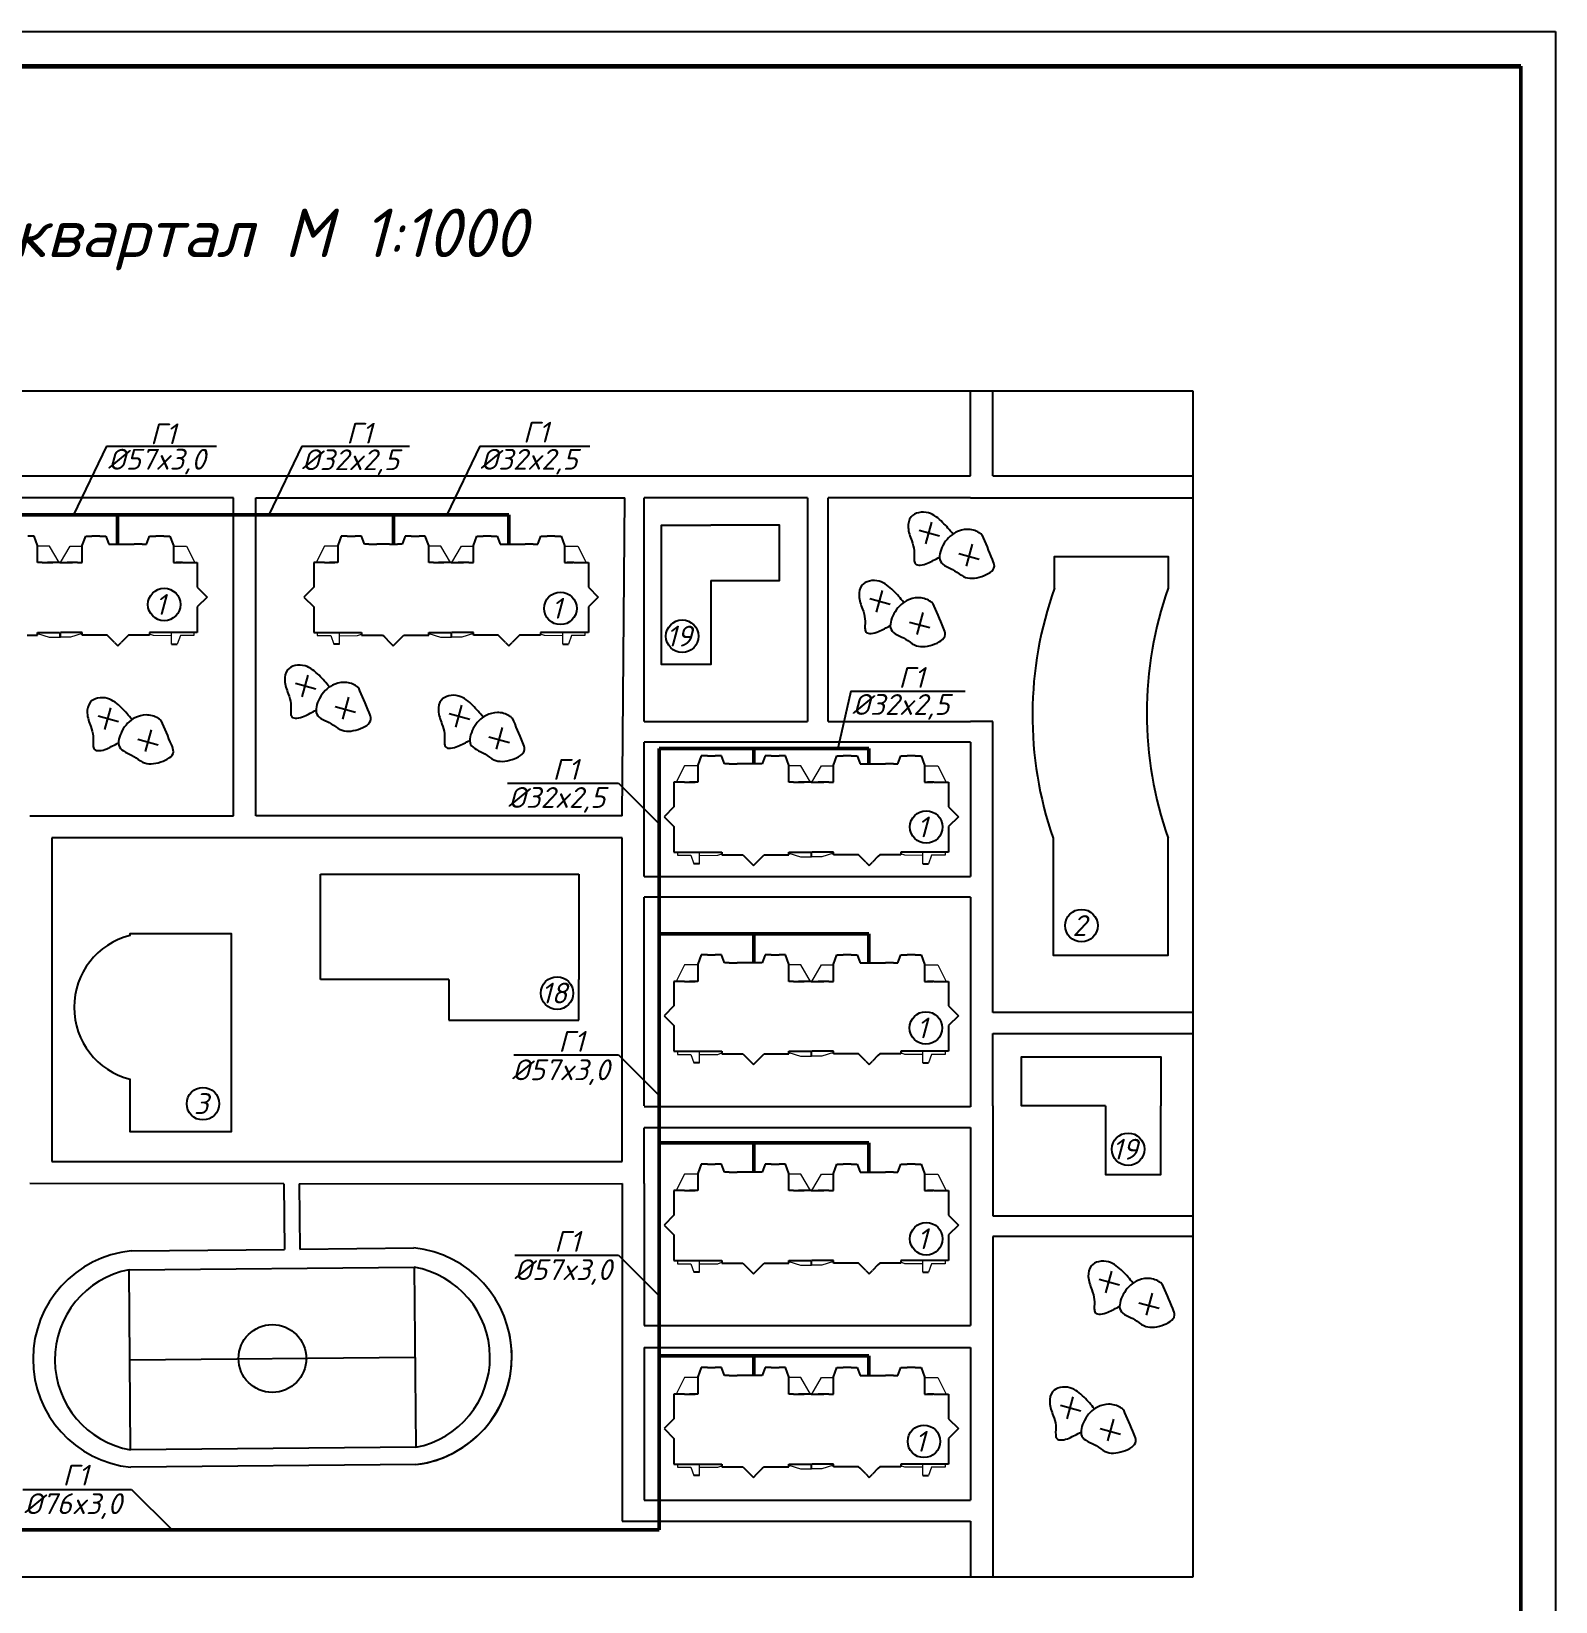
# Model space of a CAD drawing. Header units: millimetres. Extents: x -710977 to 10671, y -929782 to 89628.
# Drawn here: x 1473.1 to 1693.1, y 3953 to 4179.6 of the extents above; entities that cross this region are included whole.
import ezdxf

# ---------------------------------------------------------------- set-up
doc = ezdxf.new("R2010")
doc.units = ezdxf.units.MM
doc.header["$LTSCALE"] = 0.4
for name, color, linetype, lineweight in [('2', 5, 'Continuous', 50), ('5', 7, 'Continuous', 25), ('A-FLOR', 192, 'Continuous', 9), ('A-WALL', 113, 'Continuous', 9), ('газ', 7, 'Continuous', 40), ('основной', 7, 'Continuous', 60)]:
    doc.layers.add(name, color=color, linetype=linetype, lineweight=lineweight)
for name, color, linetype in [('VPORTS', 7, 'Continuous'), ('А1', 7, 'Continuous'), ('кварталыИнфо', 7, 'Continuous'), ('оси', 255, 'Continuous'), ('план', 7, 'Continuous')]:
    doc.layers.add(name, color=color, linetype=linetype)
doc.styles.add('текстовый', font='isocpeui.ttf', dxfattribs={"height": 5})

msp = doc.modelspace()

# ---------------------------------------------------------------- linework, layer by layer
at = {"linetype": 'ByBlock'}
for p, q in [((1369.066, 4127.785), (1640.78, 4127.785)), ((1640.78, 4127.785), (1640.78, 3956.54)), ((1640.78, 3956.54), (1369.066, 3956.54))]:
    msp.add_line(p, q, dxfattribs=at)
at = {"color": 7, "lineweight": 25}
for p, q in [((1483.008, 4106.814), (1481.856, 4106.814)), ((1492.239, 4106.814), (1491.087, 4106.814)), ((1518.712, 4106.814), (1519.864, 4106.814)), ((1527.943, 4106.814), (1529.095, 4106.814)), ((1539.468, 4106.814), (1538.316, 4106.814)), ((1548.699, 4106.814), (1547.547, 4106.814)), ((1489.101, 4105.662), (1487.949, 4105.662)), ((1521.849, 4105.662), (1523.001, 4105.662)), ((1545.561, 4105.662), (1544.409, 4105.662)), ((1483.149, 4092.51), (1481.997, 4092.51)), ((1485.109, 4091.459), (1484.294, 4092.273)), ((1486.883, 4092.256), (1486.068, 4091.441)), ((1488.993, 4092.51), (1487.841, 4092.51)), ((1521.958, 4092.51), (1523.11, 4092.51)), ((1524.068, 4092.256), (1524.882, 4091.441)), ((1525.842, 4091.459), (1526.656, 4092.273)), ((1527.801, 4092.51), (1528.953, 4092.51)), ((1539.609, 4092.51), (1538.457, 4092.51)), ((1541.569, 4091.459), (1540.754, 4092.273)), ((1543.343, 4092.256), (1542.528, 4091.441)), ((1545.453, 4092.51), (1544.301, 4092.51)), ((1570.689, 4075.109), (1571.841, 4075.109)), ((1579.92, 4075.109), (1581.072, 4075.109)), ((1591.445, 4075.109), (1590.293, 4075.109)), ((1600.676, 4075.109), (1599.524, 4075.109)), ((1573.827, 4073.957), (1574.979, 4073.957)), ((1597.539, 4073.957), (1596.387, 4073.957)), ((1573.935, 4060.805), (1575.087, 4060.805)), ((1576.045, 4060.551), (1576.86, 4059.737)), ((1577.819, 4059.754), (1578.634, 4060.569)), ((1579.779, 4060.805), (1580.931, 4060.805)), ((1591.587, 4060.805), (1590.435, 4060.805)), ((1593.546, 4059.754), (1592.732, 4060.569)), ((1595.32, 4060.551), (1594.506, 4059.737)), ((1597.43, 4060.805), (1596.278, 4060.805)), ((1570.689, 4046.385), (1571.841, 4046.385)), ((1573.827, 4045.233), (1574.979, 4045.233)), ((1579.92, 4046.385), (1581.072, 4046.385)), ((1591.445, 4046.385), (1590.293, 4046.385)), ((1597.539, 4045.233), (1596.387, 4045.233)), ((1600.676, 4046.385), (1599.524, 4046.385)), ((1573.935, 4032.081), (1575.087, 4032.081)), ((1576.045, 4031.828), (1576.86, 4031.013)), ((1577.819, 4031.03), (1578.634, 4031.845)), ((1579.779, 4032.081), (1580.931, 4032.081)), ((1591.587, 4032.081), (1590.435, 4032.081)), ((1593.546, 4031.03), (1592.732, 4031.845)), ((1595.32, 4031.828), (1594.506, 4031.013)), ((1597.43, 4032.081), (1596.278, 4032.081)), ((1570.689, 4016.178), (1571.841, 4016.178)), ((1579.92, 4016.178), (1581.072, 4016.178)), ((1591.445, 4016.178), (1590.293, 4016.178)), ((1600.676, 4016.178), (1599.524, 4016.178)), ((1573.827, 4015.026), (1574.979, 4015.026)), ((1597.539, 4015.026), (1596.387, 4015.026)), ((1573.935, 4001.874), (1575.087, 4001.874)), ((1576.045, 4001.62), (1576.86, 4000.805)), ((1577.819, 4000.823), (1578.634, 4001.637)), ((1579.779, 4001.874), (1580.931, 4001.874)), ((1591.587, 4001.874), (1590.435, 4001.874)), ((1593.546, 4000.823), (1592.732, 4001.637)), ((1595.32, 4001.62), (1594.506, 4000.805)), ((1597.43, 4001.874), (1596.278, 4001.874)), ((1570.689, 3986.807), (1571.841, 3986.807)), ((1579.92, 3986.807), (1581.072, 3986.807)), ((1591.445, 3986.807), (1590.293, 3986.807)), ((1600.676, 3986.807), (1599.524, 3986.807)), ((1573.827, 3985.655), (1574.979, 3985.655)), ((1597.539, 3985.655), (1596.387, 3985.655)), ((1573.935, 3972.503), (1575.087, 3972.503)), ((1576.045, 3972.249), (1576.86, 3971.435)), ((1577.819, 3971.452), (1578.634, 3972.267)), ((1579.779, 3972.503), (1580.931, 3972.503)), ((1591.587, 3972.503), (1590.435, 3972.503)), ((1593.546, 3971.452), (1592.732, 3972.267)), ((1595.32, 3972.249), (1594.506, 3971.435)), ((1597.43, 3972.503), (1596.278, 3972.503))]:
    msp.add_line(p, q, dxfattribs=at)
at = {"color": 0, "ltscale": 0.5}
for centre in [(1492.299, 4096.934), (1549.486, 4096.373), (1567.065, 4092.358), (1602.287, 4064.824), (1624.691, 4050.586), (1548.999, 4040.845), (1602.233, 4035.817), (1497.887, 4024.887), (1631.421, 4018.311), (1602.287, 4005.394), (1601.957, 3976.153)]:
    msp.add_circle(centre, 2.347, dxfattribs=at)
at = {"layer": '2', "color": 0}
for p, q in [((1433.337, 4109.852), (1542.035, 4109.852)), ((1485.549, 4105.662), (1485.549, 4109.852)), ((1525.401, 4105.662), (1525.401, 4109.852)), ((1542.035, 4109.852), (1542.035, 4105.662)), ((1563.726, 3963.373), (1563.726, 4076.128)), ((1563.726, 4076.128), (1593.987, 4076.128)), ((1577.379, 4073.957), (1577.379, 4076.128)), ((1593.987, 4073.957), (1593.987, 4076.128)), ((1593.987, 4049.423), (1563.726, 4049.423)), ((1577.379, 4045.233), (1577.379, 4049.423)), ((1593.987, 4045.233), (1593.987, 4049.423)), ((1593.987, 4019.216), (1563.726, 4019.216)), ((1577.379, 4015.026), (1577.379, 4019.216)), ((1593.987, 4015.026), (1593.987, 4019.216)), ((1593.987, 3988.511), (1563.726, 3988.511)), ((1577.379, 3985.655), (1577.379, 3988.511)), ((1593.987, 3985.655), (1593.987, 3988.511)), ((1433.337, 3963.373), (1563.726, 3963.373))]:
    msp.add_line(p, q, dxfattribs=at)
at = {"layer": '5'}
for p, q in [((1487.524, 4003.634), (1509.645, 4003.867)), ((1511.856, 4003.89), (1528.342, 4004.063)), ((1487.218, 4000.931), (1528.371, 4001.298)), ((1487.45, 3974.935), (1487.218, 4000.931)), ((1528.371, 4001.298), (1528.603, 3975.302)), ((1487.334, 3987.933), (1528.487, 3988.3)), ((1528.603, 3975.302), (1487.45, 3974.935)), ((1528.62, 3972.793), (1487.484, 3972.426))]:
    msp.add_line(p, q, dxfattribs=at)
msp.add_circle((1507.91, 3988.116), 4.891, dxfattribs=at)
for centre, radius, start, end in [((1489.039, 3988.028), 15.679, 95.54381, 264.31004), ((1526.734, 3988.412), 15.733, 276.88353, 84.13333), ((1489.72, 3987.954), 13.216, 100.91162, 260.11073), ((1526.101, 3988.278), 13.216, 280.91162, 80.11073), ((1526.734, 3988.412), 15.733, 276.88353, 11.51208)]:
    msp.add_arc(centre, radius, start, end, dxfattribs=at)
at = {"layer": 'A-FLOR', "color": 0}
for p, q in [((1475.757, 4105.374), (1474.029, 4105.374)), ((1477.149, 4102.974), (1475.757, 4105.374)), ((1477.341, 4102.974), (1478.733, 4105.374)), ((1478.733, 4105.374), (1480.461, 4105.374)), ((1493.613, 4105.355), (1495.536, 4105.364)), ((1495.536, 4105.364), (1496.724, 4102.974)), ((1515.415, 4105.364), (1514.227, 4102.974)), ((1517.337, 4105.355), (1515.415, 4105.364)), ((1532.217, 4105.374), (1530.489, 4105.374)), ((1533.609, 4102.974), (1532.217, 4105.374)), ((1533.801, 4102.974), (1535.193, 4105.374)), ((1535.193, 4105.374), (1536.921, 4105.374)), ((1550.073, 4105.355), (1551.996, 4105.364)), ((1551.996, 4105.364), (1553.184, 4102.974)), ((1474.029, 4092.726), (1475.713, 4092.197)), ((1480.461, 4092.726), (1478.778, 4092.197)), ((1490.737, 4092.437), (1490.157, 4092.653)), ((1493.358, 4091.213), (1493.354, 4092.894)), ((1496.566, 4092.894), (1496.566, 4092.437)), ((1514.385, 4092.894), (1514.385, 4092.437)), ((1517.592, 4091.213), (1517.597, 4092.894)), ((1520.213, 4092.437), (1520.793, 4092.653)), ((1530.489, 4092.726), (1532.173, 4092.197)), ((1536.921, 4092.726), (1535.238, 4092.197)), ((1547.198, 4092.437), (1546.617, 4092.653)), ((1549.818, 4091.213), (1549.814, 4092.894)), ((1553.026, 4092.894), (1553.026, 4092.437)), ((1475.713, 4092.197), (1477.186, 4092.197)), ((1478.778, 4092.197), (1477.305, 4092.197)), ((1493.355, 4092.432), (1490.737, 4092.437)), ((1494.629, 4092.437), (1494.173, 4091.213)), ((1496.566, 4092.437), (1494.629, 4092.437)), ((1514.385, 4092.437), (1516.322, 4092.437)), ((1516.322, 4092.437), (1516.778, 4091.213)), ((1517.596, 4092.432), (1520.213, 4092.437)), ((1532.173, 4092.197), (1533.646, 4092.197)), ((1535.238, 4092.197), (1533.765, 4092.197)), ((1549.815, 4092.432), (1547.198, 4092.437)), ((1551.089, 4092.437), (1550.633, 4091.213)), ((1553.026, 4092.437), (1551.089, 4092.437)), ((1567.392, 4073.659), (1566.204, 4071.269)), ((1569.315, 4073.65), (1567.392, 4073.659)), ((1584.195, 4073.669), (1582.467, 4073.669)), ((1585.587, 4071.269), (1584.195, 4073.669)), ((1585.779, 4071.269), (1587.171, 4073.669)), ((1587.171, 4073.669), (1588.899, 4073.669)), ((1602.051, 4073.65), (1603.973, 4073.659)), ((1603.973, 4073.659), (1605.161, 4071.269)), ((1566.362, 4061.189), (1566.362, 4060.733)), ((1569.569, 4059.509), (1569.574, 4061.189)), ((1572.19, 4060.733), (1572.771, 4060.949)), ((1582.467, 4061.022), (1584.15, 4060.493)), ((1588.899, 4061.022), (1587.215, 4060.493)), ((1599.175, 4060.733), (1598.595, 4060.949)), ((1601.796, 4059.509), (1601.791, 4061.189)), ((1605.003, 4061.189), (1605.003, 4060.733)), ((1566.362, 4060.733), (1568.299, 4060.733)), ((1568.299, 4060.733), (1568.755, 4059.509)), ((1569.573, 4060.728), (1572.19, 4060.733)), ((1584.15, 4060.493), (1585.623, 4060.493)), ((1587.215, 4060.493), (1585.742, 4060.493)), ((1601.792, 4060.728), (1599.175, 4060.733)), ((1603.066, 4060.733), (1602.61, 4059.509)), ((1605.003, 4060.733), (1603.066, 4060.733)), ((1567.392, 4044.936), (1566.204, 4042.545)), ((1569.315, 4044.927), (1567.392, 4044.936)), ((1584.195, 4044.945), (1582.467, 4044.945)), ((1585.587, 4042.545), (1584.195, 4044.945)), ((1585.779, 4042.545), (1587.171, 4044.945)), ((1587.171, 4044.945), (1588.899, 4044.945)), ((1602.051, 4044.927), (1603.973, 4044.936)), ((1603.973, 4044.936), (1605.161, 4042.545)), ((1566.362, 4032.465), (1566.362, 4032.009)), ((1566.362, 4032.009), (1568.299, 4032.009)), ((1568.299, 4032.009), (1568.755, 4030.785)), ((1569.569, 4030.785), (1569.574, 4032.465)), ((1569.573, 4032.004), (1572.19, 4032.009)), ((1572.19, 4032.009), (1572.771, 4032.225)), ((1582.467, 4032.298), (1584.15, 4031.769)), ((1584.15, 4031.769), (1585.623, 4031.769)), ((1587.215, 4031.769), (1585.742, 4031.769)), ((1588.899, 4032.298), (1587.215, 4031.769)), ((1599.175, 4032.009), (1598.595, 4032.225)), ((1601.792, 4032.004), (1599.175, 4032.009)), ((1601.796, 4030.785), (1601.791, 4032.465)), ((1603.066, 4032.009), (1602.61, 4030.785)), ((1605.003, 4032.009), (1603.066, 4032.009)), ((1605.003, 4032.465), (1605.003, 4032.009)), ((1567.392, 4014.728), (1566.204, 4012.338)), ((1569.315, 4014.719), (1567.392, 4014.728)), ((1584.195, 4014.738), (1582.467, 4014.738)), ((1585.587, 4012.338), (1584.195, 4014.738)), ((1585.779, 4012.338), (1587.171, 4014.738)), ((1587.171, 4014.738), (1588.899, 4014.738)), ((1602.051, 4014.719), (1603.973, 4014.728)), ((1603.973, 4014.728), (1605.161, 4012.338)), ((1566.362, 4002.258), (1566.362, 4001.801)), ((1569.569, 4000.577), (1569.574, 4002.258)), ((1572.19, 4001.801), (1572.771, 4002.017)), ((1582.467, 4002.09), (1584.15, 4001.561)), ((1588.899, 4002.09), (1587.215, 4001.561)), ((1599.175, 4001.801), (1598.595, 4002.017)), ((1601.796, 4000.577), (1601.791, 4002.258)), ((1605.003, 4002.258), (1605.003, 4001.801)), ((1566.362, 4001.801), (1568.299, 4001.801)), ((1568.299, 4001.801), (1568.755, 4000.577)), ((1569.573, 4001.796), (1572.19, 4001.801)), ((1584.15, 4001.561), (1585.623, 4001.561)), ((1587.215, 4001.561), (1585.742, 4001.561)), ((1601.792, 4001.796), (1599.175, 4001.801)), ((1603.066, 4001.801), (1602.61, 4000.577)), ((1605.003, 4001.801), (1603.066, 4001.801)), ((1567.392, 3985.358), (1566.204, 3982.967)), ((1569.315, 3985.349), (1567.392, 3985.358)), ((1584.195, 3985.367), (1582.467, 3985.367)), ((1585.587, 3982.967), (1584.195, 3985.367)), ((1585.779, 3982.967), (1587.171, 3985.367)), ((1587.171, 3985.367), (1588.899, 3985.367)), ((1602.051, 3985.349), (1603.973, 3985.358)), ((1603.973, 3985.358), (1605.161, 3982.967)), ((1566.362, 3972.887), (1566.362, 3972.431)), ((1569.569, 3971.207), (1569.574, 3972.887)), ((1572.19, 3972.431), (1572.771, 3972.647)), ((1582.467, 3972.72), (1584.15, 3972.191)), ((1588.899, 3972.72), (1587.215, 3972.191)), ((1599.175, 3972.431), (1598.595, 3972.647)), ((1601.796, 3971.207), (1601.791, 3972.887)), ((1605.003, 3972.887), (1605.003, 3972.431)), ((1566.362, 3972.431), (1568.299, 3972.431)), ((1568.299, 3972.431), (1568.755, 3971.207)), ((1569.573, 3972.426), (1572.19, 3972.431)), ((1584.15, 3972.191), (1585.623, 3972.191)), ((1587.215, 3972.191), (1585.742, 3972.191)), ((1601.792, 3972.426), (1599.175, 3972.431)), ((1603.066, 3972.431), (1602.61, 3971.207)), ((1605.003, 3972.431), (1603.066, 3972.431))]:
    msp.add_line(p, q, dxfattribs=at)
at = {"layer": 'A-WALL', "lineweight": 25}
for p, q in [((1473.524, 4106.814), (1472.634, 4106.814)), ((1474.029, 4105.465), (1473.524, 4106.814)), ((1480.461, 4105.465), (1480.967, 4106.814)), ((1480.967, 4106.814), (1481.856, 4106.814)), ((1483.008, 4106.814), (1483.892, 4106.814)), ((1483.892, 4106.814), (1484.324, 4105.662)), ((1489.751, 4105.662), (1490.183, 4106.814)), ((1490.183, 4106.814), (1491.087, 4106.814)), ((1492.239, 4106.814), (1493.108, 4106.814)), ((1493.108, 4106.814), (1493.613, 4105.465)), ((1517.843, 4106.814), (1517.337, 4105.465)), ((1518.712, 4106.814), (1517.843, 4106.814)), ((1520.768, 4106.814), (1519.864, 4106.814)), ((1521.2, 4105.662), (1520.768, 4106.814)), ((1527.059, 4106.814), (1526.627, 4105.662)), ((1527.943, 4106.814), (1527.059, 4106.814)), ((1529.984, 4106.814), (1529.095, 4106.814)), ((1530.489, 4105.465), (1529.984, 4106.814)), ((1536.921, 4105.465), (1537.427, 4106.814)), ((1537.427, 4106.814), (1538.316, 4106.814)), ((1539.468, 4106.814), (1540.352, 4106.814)), ((1540.352, 4106.814), (1540.784, 4105.662)), ((1546.211, 4105.662), (1546.643, 4106.814)), ((1546.643, 4106.814), (1547.547, 4106.814)), ((1548.699, 4106.814), (1549.568, 4106.814)), ((1549.568, 4106.814), (1550.073, 4105.465)), ((1474.029, 4102.974), (1474.029, 4105.465)), ((1480.461, 4102.974), (1480.461, 4105.465)), ((1484.324, 4105.662), (1484.973, 4105.662)), ((1486.125, 4105.662), (1487.949, 4105.662)), ((1489.101, 4105.662), (1489.751, 4105.662)), ((1493.613, 4105.465), (1493.613, 4102.974)), ((1517.337, 4105.465), (1517.337, 4102.974)), ((1521.849, 4105.662), (1521.2, 4105.662)), ((1524.825, 4105.662), (1523.001, 4105.662)), ((1526.627, 4105.662), (1525.977, 4105.662)), ((1530.489, 4102.974), (1530.489, 4105.465)), ((1536.921, 4102.974), (1536.921, 4105.465)), ((1540.784, 4105.662), (1541.433, 4105.662)), ((1542.585, 4105.662), (1544.409, 4105.662)), ((1545.561, 4105.662), (1546.211, 4105.662)), ((1550.073, 4105.465), (1550.073, 4102.974)), ((1474.701, 4102.974), (1474.029, 4102.974)), ((1477.245, 4102.974), (1475.433, 4102.974)), ((1477.245, 4102.974), (1479.058, 4102.974)), ((1479.789, 4102.974), (1480.461, 4102.974)), ((1493.613, 4102.974), (1494.802, 4102.974)), ((1494.946, 4102.974), (1497.069, 4102.974)), ((1497.069, 4102.974), (1497.069, 4099.432)), ((1513.881, 4102.974), (1513.881, 4099.432)), ((1515.417, 4102.974), (1513.881, 4102.974)), ((1517.337, 4102.974), (1516.149, 4102.974)), ((1531.161, 4102.974), (1530.489, 4102.974)), ((1533.705, 4102.974), (1531.893, 4102.974)), ((1533.705, 4102.974), (1535.518, 4102.974)), ((1536.249, 4102.974), (1536.921, 4102.974)), ((1550.073, 4102.974), (1551.262, 4102.974)), ((1551.406, 4102.974), (1553.529, 4102.974)), ((1553.529, 4102.974), (1553.529, 4099.432)), ((1497.069, 4099.432), (1498.492, 4098.009)), ((1498.492, 4098.009), (1497.069, 4096.586)), ((1513.881, 4099.432), (1512.458, 4098.009)), ((1512.458, 4098.009), (1513.881, 4096.586)), ((1553.529, 4099.432), (1554.952, 4098.009)), ((1554.952, 4098.009), (1553.529, 4096.586)), ((1497.069, 4096.586), (1497.069, 4092.894)), ((1513.881, 4096.586), (1513.881, 4092.894)), ((1553.529, 4096.586), (1553.529, 4092.894)), ((1474.029, 4092.51), (1474.029, 4092.894)), ((1474.029, 4092.894), (1475.602, 4092.894)), ((1475.746, 4092.894), (1477.186, 4092.894)), ((1478.745, 4092.894), (1477.305, 4092.894)), ((1480.461, 4092.894), (1478.889, 4092.894)), ((1480.461, 4092.51), (1480.461, 4092.894)), ((1491.666, 4092.894), (1490.157, 4092.894)), ((1490.157, 4092.894), (1490.157, 4092.51)), ((1494.237, 4092.894), (1492.397, 4092.894)), ((1497.069, 4092.894), (1495.765, 4092.894)), ((1513.881, 4092.894), (1515.186, 4092.894)), ((1516.116, 4092.894), (1518.553, 4092.894)), ((1519.285, 4092.894), (1520.793, 4092.894)), ((1520.793, 4092.894), (1520.793, 4092.51)), ((1530.489, 4092.51), (1530.489, 4092.894)), ((1530.489, 4092.894), (1532.062, 4092.894)), ((1532.206, 4092.894), (1533.646, 4092.894)), ((1535.205, 4092.894), (1533.765, 4092.894)), ((1536.921, 4092.894), (1535.349, 4092.894)), ((1536.921, 4092.51), (1536.921, 4092.894)), ((1548.126, 4092.894), (1546.617, 4092.894)), ((1546.617, 4092.894), (1546.617, 4092.51)), ((1550.697, 4092.894), (1548.857, 4092.894)), ((1553.529, 4092.894), (1552.225, 4092.894)), ((1472.493, 4092.51), (1474.029, 4092.51)), ((1481.997, 4092.51), (1480.461, 4092.51)), ((1484.058, 4092.51), (1483.149, 4092.51)), ((1484.294, 4092.273), (1484.058, 4092.51)), ((1487.137, 4092.51), (1486.883, 4092.256)), ((1487.841, 4092.51), (1487.137, 4092.51)), ((1490.157, 4092.51), (1488.993, 4092.51)), ((1520.793, 4092.51), (1521.958, 4092.51)), ((1523.11, 4092.51), (1523.814, 4092.51)), ((1523.814, 4092.51), (1524.068, 4092.256)), ((1526.656, 4092.273), (1526.893, 4092.51)), ((1526.893, 4092.51), (1527.801, 4092.51)), ((1528.953, 4092.51), (1530.489, 4092.51)), ((1538.457, 4092.51), (1536.921, 4092.51)), ((1540.518, 4092.51), (1539.609, 4092.51)), ((1540.754, 4092.273), (1540.518, 4092.51)), ((1543.597, 4092.51), (1543.343, 4092.256)), ((1544.301, 4092.51), (1543.597, 4092.51)), ((1546.617, 4092.51), (1545.453, 4092.51)), ((1569.82, 4075.109), (1569.315, 4073.761)), ((1570.689, 4075.109), (1569.82, 4075.109)), ((1572.745, 4075.109), (1571.841, 4075.109)), ((1573.177, 4073.957), (1572.745, 4075.109)), ((1579.036, 4075.109), (1578.604, 4073.957)), ((1579.92, 4075.109), (1579.036, 4075.109)), ((1581.961, 4075.109), (1581.072, 4075.109)), ((1582.467, 4073.761), (1581.961, 4075.109)), ((1588.899, 4073.761), (1589.404, 4075.109)), ((1589.404, 4075.109), (1590.293, 4075.109)), ((1591.445, 4075.109), (1592.329, 4075.109)), ((1592.329, 4075.109), (1592.761, 4073.957)), ((1598.188, 4073.957), (1598.62, 4075.109)), ((1598.62, 4075.109), (1599.524, 4075.109)), ((1600.676, 4075.109), (1601.545, 4075.109)), ((1601.545, 4075.109), (1602.051, 4073.761)), ((1569.315, 4073.761), (1569.315, 4071.269)), ((1573.827, 4073.957), (1573.177, 4073.957)), ((1576.803, 4073.957), (1574.979, 4073.957)), ((1578.604, 4073.957), (1577.955, 4073.957)), ((1582.467, 4071.269), (1582.467, 4073.761)), ((1588.899, 4071.269), (1588.899, 4073.761)), ((1592.761, 4073.957), (1593.411, 4073.957)), ((1594.563, 4073.957), (1596.387, 4073.957)), ((1597.539, 4073.957), (1598.188, 4073.957)), ((1602.051, 4073.761), (1602.051, 4071.269)), ((1565.859, 4071.269), (1565.859, 4067.728)), ((1567.395, 4071.269), (1565.859, 4071.269)), ((1569.315, 4071.269), (1568.126, 4071.269)), ((1583.139, 4071.269), (1582.467, 4071.269)), ((1585.683, 4071.269), (1583.87, 4071.269)), ((1585.683, 4071.269), (1587.495, 4071.269)), ((1588.227, 4071.269), (1588.899, 4071.269)), ((1602.051, 4071.269), (1603.239, 4071.269)), ((1603.383, 4071.269), (1605.507, 4071.269)), ((1605.507, 4071.269), (1605.507, 4067.728)), ((1565.859, 4067.728), (1564.435, 4066.305)), ((1605.507, 4067.728), (1606.93, 4066.305)), ((1564.435, 4066.305), (1565.859, 4064.882)), ((1606.93, 4066.305), (1605.507, 4064.882)), ((1565.859, 4064.882), (1565.859, 4061.189)), ((1605.507, 4064.882), (1605.507, 4061.189)), ((1565.859, 4061.189), (1567.163, 4061.189)), ((1568.093, 4061.189), (1570.53, 4061.189)), ((1571.262, 4061.189), (1572.771, 4061.189)), ((1572.771, 4061.189), (1572.771, 4060.805)), ((1582.467, 4060.805), (1582.467, 4061.189)), ((1582.467, 4061.189), (1584.039, 4061.189)), ((1584.183, 4061.189), (1585.623, 4061.189)), ((1587.182, 4061.189), (1585.742, 4061.189)), ((1588.899, 4061.189), (1587.326, 4061.189)), ((1588.899, 4060.805), (1588.899, 4061.189)), ((1600.103, 4061.189), (1598.595, 4061.189)), ((1598.595, 4061.189), (1598.595, 4060.805)), ((1602.675, 4061.189), (1600.835, 4061.189)), ((1605.507, 4061.189), (1604.202, 4061.189)), ((1572.771, 4060.805), (1573.935, 4060.805)), ((1575.087, 4060.805), (1575.791, 4060.805)), ((1575.791, 4060.805), (1576.045, 4060.551)), ((1578.634, 4060.569), (1578.87, 4060.805)), ((1578.87, 4060.805), (1579.779, 4060.805)), ((1580.931, 4060.805), (1582.467, 4060.805)), ((1590.435, 4060.805), (1588.899, 4060.805)), ((1592.495, 4060.805), (1591.587, 4060.805)), ((1592.732, 4060.569), (1592.495, 4060.805)), ((1595.574, 4060.805), (1595.32, 4060.551)), ((1596.278, 4060.805), (1595.574, 4060.805)), ((1598.595, 4060.805), (1597.43, 4060.805)), ((1569.82, 4046.385), (1569.315, 4045.037)), ((1570.689, 4046.385), (1569.82, 4046.385)), ((1572.745, 4046.385), (1571.841, 4046.385)), ((1573.177, 4045.233), (1572.745, 4046.385)), ((1573.827, 4045.233), (1573.177, 4045.233)), ((1576.803, 4045.233), (1574.979, 4045.233)), ((1578.604, 4045.233), (1577.955, 4045.233)), ((1579.036, 4046.385), (1578.604, 4045.233)), ((1579.92, 4046.385), (1579.036, 4046.385)), ((1581.961, 4046.385), (1581.072, 4046.385)), ((1582.467, 4045.037), (1581.961, 4046.385)), ((1588.899, 4045.037), (1589.404, 4046.385)), ((1589.404, 4046.385), (1590.293, 4046.385)), ((1591.445, 4046.385), (1592.329, 4046.385)), ((1592.329, 4046.385), (1592.761, 4045.233)), ((1592.761, 4045.233), (1593.411, 4045.233)), ((1594.563, 4045.233), (1596.387, 4045.233)), ((1597.539, 4045.233), (1598.188, 4045.233)), ((1598.188, 4045.233), (1598.62, 4046.385)), ((1598.62, 4046.385), (1599.524, 4046.385)), ((1600.676, 4046.385), (1601.545, 4046.385)), ((1601.545, 4046.385), (1602.051, 4045.037)), ((1569.315, 4045.037), (1569.315, 4042.545)), ((1582.467, 4042.545), (1582.467, 4045.037)), ((1588.899, 4042.545), (1588.899, 4045.037)), ((1602.051, 4045.037), (1602.051, 4042.545)), ((1565.859, 4042.545), (1565.859, 4039.004)), ((1567.395, 4042.545), (1565.859, 4042.545)), ((1569.315, 4042.545), (1568.126, 4042.545)), ((1583.139, 4042.545), (1582.467, 4042.545)), ((1585.683, 4042.545), (1583.87, 4042.545)), ((1585.683, 4042.545), (1587.495, 4042.545)), ((1588.227, 4042.545), (1588.899, 4042.545)), ((1602.051, 4042.545), (1603.239, 4042.545)), ((1603.383, 4042.545), (1605.507, 4042.545)), ((1605.507, 4042.545), (1605.507, 4039.004)), ((1565.859, 4039.004), (1564.435, 4037.581)), ((1605.507, 4039.004), (1606.93, 4037.581)), ((1564.435, 4037.581), (1565.859, 4036.158)), ((1565.859, 4036.158), (1565.859, 4032.465)), ((1606.93, 4037.581), (1605.507, 4036.158)), ((1605.507, 4036.158), (1605.507, 4032.465)), ((1565.859, 4032.465), (1567.163, 4032.465)), ((1568.093, 4032.465), (1570.53, 4032.465)), ((1571.262, 4032.465), (1572.771, 4032.465)), ((1572.771, 4032.465), (1572.771, 4032.081)), ((1572.771, 4032.081), (1573.935, 4032.081)), ((1575.087, 4032.081), (1575.791, 4032.081)), ((1575.791, 4032.081), (1576.045, 4031.828)), ((1578.634, 4031.845), (1578.87, 4032.081)), ((1578.87, 4032.081), (1579.779, 4032.081)), ((1580.931, 4032.081), (1582.467, 4032.081)), ((1582.467, 4032.081), (1582.467, 4032.465)), ((1582.467, 4032.465), (1584.039, 4032.465)), ((1584.183, 4032.465), (1585.623, 4032.465)), ((1587.182, 4032.465), (1585.742, 4032.465)), ((1588.899, 4032.465), (1587.326, 4032.465)), ((1588.899, 4032.081), (1588.899, 4032.465)), ((1590.435, 4032.081), (1588.899, 4032.081)), ((1592.495, 4032.081), (1591.587, 4032.081)), ((1592.732, 4031.845), (1592.495, 4032.081)), ((1595.574, 4032.081), (1595.32, 4031.828)), ((1596.278, 4032.081), (1595.574, 4032.081)), ((1598.595, 4032.081), (1597.43, 4032.081)), ((1600.103, 4032.465), (1598.595, 4032.465)), ((1598.595, 4032.465), (1598.595, 4032.081)), ((1602.675, 4032.465), (1600.835, 4032.465)), ((1605.507, 4032.465), (1604.202, 4032.465)), ((1569.82, 4016.178), (1569.315, 4014.829)), ((1570.689, 4016.178), (1569.82, 4016.178)), ((1572.745, 4016.178), (1571.841, 4016.178)), ((1573.177, 4015.026), (1572.745, 4016.178)), ((1579.036, 4016.178), (1578.604, 4015.026)), ((1579.92, 4016.178), (1579.036, 4016.178)), ((1581.961, 4016.178), (1581.072, 4016.178)), ((1582.467, 4014.829), (1581.961, 4016.178)), ((1588.899, 4014.829), (1589.404, 4016.178)), ((1589.404, 4016.178), (1590.293, 4016.178)), ((1591.445, 4016.178), (1592.329, 4016.178)), ((1592.329, 4016.178), (1592.761, 4015.026)), ((1598.188, 4015.026), (1598.62, 4016.178)), ((1598.62, 4016.178), (1599.524, 4016.178)), ((1600.676, 4016.178), (1601.545, 4016.178)), ((1601.545, 4016.178), (1602.051, 4014.829)), ((1569.315, 4014.829), (1569.315, 4012.338)), ((1573.827, 4015.026), (1573.177, 4015.026)), ((1576.803, 4015.026), (1574.979, 4015.026)), ((1578.604, 4015.026), (1577.955, 4015.026)), ((1582.467, 4012.338), (1582.467, 4014.829)), ((1588.899, 4012.338), (1588.899, 4014.829)), ((1592.761, 4015.026), (1593.411, 4015.026)), ((1594.563, 4015.026), (1596.387, 4015.026)), ((1597.539, 4015.026), (1598.188, 4015.026)), ((1602.051, 4014.829), (1602.051, 4012.338)), ((1565.859, 4012.338), (1565.859, 4008.796)), ((1567.395, 4012.338), (1565.859, 4012.338)), ((1569.315, 4012.338), (1568.126, 4012.338)), ((1583.139, 4012.338), (1582.467, 4012.338)), ((1585.683, 4012.338), (1583.87, 4012.338)), ((1585.683, 4012.338), (1587.495, 4012.338)), ((1588.227, 4012.338), (1588.899, 4012.338)), ((1602.051, 4012.338), (1603.239, 4012.338)), ((1603.383, 4012.338), (1605.507, 4012.338)), ((1605.507, 4012.338), (1605.507, 4008.796)), ((1565.859, 4008.796), (1564.435, 4007.373)), ((1605.507, 4008.796), (1606.93, 4007.373)), ((1564.435, 4007.373), (1565.859, 4005.95)), ((1606.93, 4007.373), (1605.507, 4005.95)), ((1565.859, 4005.95), (1565.859, 4002.258)), ((1605.507, 4005.95), (1605.507, 4002.258)), ((1565.859, 4002.258), (1567.163, 4002.258)), ((1568.093, 4002.258), (1570.53, 4002.258)), ((1571.262, 4002.258), (1572.771, 4002.258)), ((1572.771, 4002.258), (1572.771, 4001.874)), ((1582.467, 4001.874), (1582.467, 4002.258)), ((1582.467, 4002.258), (1584.039, 4002.258)), ((1584.183, 4002.258), (1585.623, 4002.258)), ((1587.182, 4002.258), (1585.742, 4002.258)), ((1588.899, 4002.258), (1587.326, 4002.258)), ((1588.899, 4001.874), (1588.899, 4002.258)), ((1600.103, 4002.258), (1598.595, 4002.258)), ((1598.595, 4002.258), (1598.595, 4001.874)), ((1602.675, 4002.258), (1600.835, 4002.258)), ((1605.507, 4002.258), (1604.202, 4002.258)), ((1572.771, 4001.874), (1573.935, 4001.874)), ((1575.087, 4001.874), (1575.791, 4001.874)), ((1575.791, 4001.874), (1576.045, 4001.62)), ((1578.634, 4001.637), (1578.87, 4001.874)), ((1578.87, 4001.874), (1579.779, 4001.874)), ((1580.931, 4001.874), (1582.467, 4001.874)), ((1590.435, 4001.874), (1588.899, 4001.874)), ((1592.495, 4001.874), (1591.587, 4001.874)), ((1592.732, 4001.637), (1592.495, 4001.874)), ((1595.574, 4001.874), (1595.32, 4001.62)), ((1596.278, 4001.874), (1595.574, 4001.874)), ((1598.595, 4001.874), (1597.43, 4001.874)), ((1569.82, 3986.807), (1569.315, 3985.459)), ((1570.689, 3986.807), (1569.82, 3986.807)), ((1572.745, 3986.807), (1571.841, 3986.807)), ((1573.177, 3985.655), (1572.745, 3986.807)), ((1579.036, 3986.807), (1578.604, 3985.655)), ((1579.92, 3986.807), (1579.036, 3986.807)), ((1581.961, 3986.807), (1581.072, 3986.807)), ((1582.467, 3985.459), (1581.961, 3986.807)), ((1588.899, 3985.459), (1589.404, 3986.807)), ((1589.404, 3986.807), (1590.293, 3986.807)), ((1591.445, 3986.807), (1592.329, 3986.807)), ((1592.329, 3986.807), (1592.761, 3985.655)), ((1598.188, 3985.655), (1598.62, 3986.807)), ((1598.62, 3986.807), (1599.524, 3986.807)), ((1600.676, 3986.807), (1601.545, 3986.807)), ((1601.545, 3986.807), (1602.051, 3985.459)), ((1569.315, 3985.459), (1569.315, 3982.967)), ((1573.827, 3985.655), (1573.177, 3985.655)), ((1576.803, 3985.655), (1574.979, 3985.655)), ((1578.604, 3985.655), (1577.955, 3985.655)), ((1582.467, 3982.967), (1582.467, 3985.459)), ((1588.899, 3982.967), (1588.899, 3985.459)), ((1592.761, 3985.655), (1593.411, 3985.655)), ((1594.563, 3985.655), (1596.387, 3985.655)), ((1597.539, 3985.655), (1598.188, 3985.655)), ((1602.051, 3985.459), (1602.051, 3982.967)), ((1565.859, 3982.967), (1565.859, 3979.426)), ((1567.395, 3982.967), (1565.859, 3982.967)), ((1569.315, 3982.967), (1568.126, 3982.967)), ((1583.139, 3982.967), (1582.467, 3982.967)), ((1585.683, 3982.967), (1583.87, 3982.967)), ((1585.683, 3982.967), (1587.495, 3982.967)), ((1588.227, 3982.967), (1588.899, 3982.967)), ((1602.051, 3982.967), (1603.239, 3982.967)), ((1603.383, 3982.967), (1605.507, 3982.967)), ((1605.507, 3982.967), (1605.507, 3979.426)), ((1565.859, 3979.426), (1564.435, 3978.003)), ((1605.507, 3979.426), (1606.93, 3978.003)), ((1564.435, 3978.003), (1565.859, 3976.58)), ((1606.93, 3978.003), (1605.507, 3976.58)), ((1565.859, 3976.58), (1565.859, 3972.887)), ((1605.507, 3976.58), (1605.507, 3972.887)), ((1565.859, 3972.887), (1567.163, 3972.887)), ((1568.093, 3972.887), (1570.53, 3972.887)), ((1571.262, 3972.887), (1572.771, 3972.887)), ((1572.771, 3972.887), (1572.771, 3972.503)), ((1582.467, 3972.503), (1582.467, 3972.887)), ((1582.467, 3972.887), (1584.039, 3972.887)), ((1584.183, 3972.887), (1585.623, 3972.887)), ((1587.182, 3972.887), (1585.742, 3972.887)), ((1588.899, 3972.887), (1587.326, 3972.887)), ((1588.899, 3972.503), (1588.899, 3972.887)), ((1600.103, 3972.887), (1598.595, 3972.887)), ((1598.595, 3972.887), (1598.595, 3972.503)), ((1602.675, 3972.887), (1600.835, 3972.887)), ((1605.507, 3972.887), (1604.202, 3972.887)), ((1572.771, 3972.503), (1573.935, 3972.503)), ((1575.087, 3972.503), (1575.791, 3972.503)), ((1575.791, 3972.503), (1576.045, 3972.249)), ((1578.634, 3972.267), (1578.87, 3972.503)), ((1578.87, 3972.503), (1579.779, 3972.503)), ((1580.931, 3972.503), (1582.467, 3972.503)), ((1590.435, 3972.503), (1588.899, 3972.503)), ((1592.495, 3972.503), (1591.587, 3972.503)), ((1592.732, 3972.267), (1592.495, 3972.503)), ((1595.574, 3972.503), (1595.32, 3972.249)), ((1596.278, 3972.503), (1595.574, 3972.503)), ((1598.595, 3972.503), (1597.43, 3972.503))]:
    msp.add_line(p, q, dxfattribs=at)
at = {"layer": 'A-WALL'}
for p, q in [((1477.186, 4092.894), (1477.186, 4092.197)), ((1477.305, 4092.894), (1477.305, 4092.197)), ((1533.646, 4092.894), (1533.646, 4092.197)), ((1533.765, 4092.894), (1533.765, 4092.197)), ((1477.186, 4092.197), (1477.305, 4092.197)), ((1533.646, 4092.197), (1533.765, 4092.197)), ((1585.623, 4061.189), (1585.623, 4060.493)), ((1585.742, 4061.189), (1585.742, 4060.493)), ((1585.623, 4060.493), (1585.742, 4060.493)), ((1585.623, 4032.465), (1585.623, 4031.769)), ((1585.623, 4031.769), (1585.742, 4031.769)), ((1585.742, 4032.465), (1585.742, 4031.769)), ((1585.623, 4002.258), (1585.623, 4001.561)), ((1585.742, 4002.258), (1585.742, 4001.561)), ((1585.623, 4001.561), (1585.742, 4001.561)), ((1585.623, 3972.887), (1585.623, 3972.191)), ((1585.742, 3972.887), (1585.742, 3972.191)), ((1585.623, 3972.191), (1585.742, 3972.191))]:
    msp.add_line(p, q, dxfattribs=at)
at = {"layer": 'VPORTS'}
for p, q in [((1474.701, 4102.974), (1476.219, 4102.974)), ((1479.789, 4102.974), (1478.271, 4102.974)), ((1494.946, 4102.974), (1494.015, 4102.974)), ((1515.417, 4102.974), (1516.935, 4102.974)), ((1531.161, 4102.974), (1532.679, 4102.974)), ((1536.249, 4102.974), (1534.731, 4102.974)), ((1551.406, 4102.974), (1550.475, 4102.974)), ((1474.815, 4092.894), (1475.746, 4092.894)), ((1475.602, 4092.894), (1475.746, 4092.894)), ((1479.675, 4092.894), (1478.745, 4092.894)), ((1478.889, 4092.894), (1478.745, 4092.894)), ((1492.397, 4092.894), (1490.879, 4092.894)), ((1495.765, 4092.894), (1494.237, 4092.894)), ((1515.186, 4092.894), (1516.116, 4092.894)), ((1518.553, 4092.894), (1520.071, 4092.894)), ((1531.275, 4092.894), (1532.206, 4092.894)), ((1532.062, 4092.894), (1532.206, 4092.894)), ((1536.135, 4092.894), (1535.205, 4092.894)), ((1535.349, 4092.894), (1535.205, 4092.894)), ((1548.857, 4092.894), (1547.34, 4092.894)), ((1552.225, 4092.894), (1550.697, 4092.894)), ((1567.395, 4071.269), (1568.913, 4071.269)), ((1583.139, 4071.269), (1584.657, 4071.269)), ((1588.227, 4071.269), (1586.709, 4071.269)), ((1603.383, 4071.269), (1602.453, 4071.269)), ((1567.163, 4061.189), (1568.093, 4061.189)), ((1570.53, 4061.189), (1572.048, 4061.189)), ((1583.253, 4061.189), (1584.183, 4061.189)), ((1584.039, 4061.189), (1584.183, 4061.189)), ((1588.113, 4061.189), (1587.182, 4061.189)), ((1587.326, 4061.189), (1587.182, 4061.189)), ((1600.835, 4061.189), (1599.317, 4061.189)), ((1604.202, 4061.189), (1602.675, 4061.189)), ((1567.395, 4042.545), (1568.913, 4042.545)), ((1583.139, 4042.545), (1584.657, 4042.545)), ((1588.227, 4042.545), (1586.709, 4042.545)), ((1603.383, 4042.545), (1602.453, 4042.545)), ((1567.163, 4032.465), (1568.093, 4032.465)), ((1570.53, 4032.465), (1572.048, 4032.465)), ((1583.253, 4032.465), (1584.183, 4032.465)), ((1584.039, 4032.465), (1584.183, 4032.465)), ((1588.113, 4032.465), (1587.182, 4032.465)), ((1587.326, 4032.465), (1587.182, 4032.465)), ((1600.835, 4032.465), (1599.317, 4032.465)), ((1604.202, 4032.465), (1602.675, 4032.465)), ((1567.395, 4012.338), (1568.913, 4012.338)), ((1583.139, 4012.338), (1584.657, 4012.338)), ((1588.227, 4012.338), (1586.709, 4012.338)), ((1603.383, 4012.338), (1602.453, 4012.338)), ((1567.163, 4002.258), (1568.093, 4002.258)), ((1570.53, 4002.258), (1572.048, 4002.258)), ((1583.253, 4002.258), (1584.183, 4002.258)), ((1584.039, 4002.258), (1584.183, 4002.258)), ((1588.113, 4002.258), (1587.182, 4002.258)), ((1587.326, 4002.258), (1587.182, 4002.258)), ((1600.835, 4002.258), (1599.317, 4002.258)), ((1604.202, 4002.258), (1602.675, 4002.258)), ((1567.395, 3982.967), (1568.913, 3982.967)), ((1583.139, 3982.967), (1584.657, 3982.967)), ((1588.227, 3982.967), (1586.709, 3982.967)), ((1603.383, 3982.967), (1602.453, 3982.967)), ((1567.163, 3972.887), (1568.093, 3972.887)), ((1570.53, 3972.887), (1572.048, 3972.887)), ((1583.253, 3972.887), (1584.183, 3972.887)), ((1584.039, 3972.887), (1584.183, 3972.887)), ((1588.113, 3972.887), (1587.182, 3972.887)), ((1587.326, 3972.887), (1587.182, 3972.887)), ((1600.835, 3972.887), (1599.317, 3972.887)), ((1604.202, 3972.887), (1602.675, 3972.887))]:
    msp.add_line(p, q, dxfattribs=at)
at = {"layer": 'А1'}
for p, q in [((852.127, 4179.644), (1693.127, 4179.644)), ((1693.127, 4179.644), (1693.127, 3585.644))]:
    msp.add_line(p, q, dxfattribs=at)
at = {"layer": 'А1', "color": 0, "lineweight": 50}
msp.add_line((1688.127, 4174.644), (1688.127, 3590.644), dxfattribs=at)
at = {"layer": 'газ', "color": 0, "lineweight": 25, "ltscale": 0.08}
for p, q in [((1483.982, 4119.777), (1479.207, 4109.852)), ((1483.982, 4119.777), (1499.819, 4119.777)), ((1512.152, 4119.777), (1507.377, 4109.852)), ((1512.152, 4119.777), (1527.719, 4119.777)), ((1537.855, 4119.777), (1533.08, 4109.852)), ((1537.855, 4119.777), (1553.716, 4119.777)), ((1591.413, 4084.424), (1589.536, 4076.128)), ((1591.413, 4084.424), (1607.899, 4084.424)), ((1541.833, 4071.144), (1557.874, 4071.144)), ((1557.874, 4071.144), (1563.726, 4065.285)), ((1542.779, 4031.933), (1557.874, 4031.933)), ((1557.874, 4031.933), (1563.726, 4026.074)), ((1542.894, 4003.04), (1557.874, 4003.04)), ((1557.874, 4003.04), (1563.726, 3997.181)), ((1471.88, 3969.232), (1487.587, 3969.232)), ((1487.587, 3969.232), (1493.438, 3963.373))]:
    msp.add_line(p, q, dxfattribs=at)
at = {"layer": 'кварталыИнфо', "ltscale": 0.12}
for p, q in [((1608.674, 4115.517), (1608.674, 4127.785)), ((1609.937, 4127.785), (1613.137, 4127.785)), ((1611.874, 4115.517), (1611.874, 4127.785)), ((1369.066, 4115.517), (1608.674, 4115.517)), ((1611.874, 4115.517), (1640.78, 4115.517)), ((1502.314, 4112.317), (1438.611, 4112.317)), ((1502.314, 4066.445), (1502.314, 4112.317)), ((1505.514, 4066.445), (1505.514, 4112.317)), ((1505.514, 4112.317), (1558.798, 4112.317)), ((1558.389, 4066.445), (1558.798, 4112.317)), ((1561.589, 4080.066), (1561.589, 4112.317)), ((1585.132, 4112.317), (1561.589, 4112.317)), ((1585.132, 4112.317), (1585.132, 4080.066)), ((1608.674, 4112.317), (1588.132, 4112.317)), ((1588.132, 4080.066), (1588.132, 4112.317)), ((1608.674, 4112.317), (1640.78, 4112.317)), ((1484.973, 4105.662), (1486.125, 4105.662)), ((1524.825, 4105.662), (1525.977, 4105.662)), ((1541.433, 4105.662), (1542.585, 4105.662)), ((1485.109, 4091.459), (1485.597, 4090.97)), ((1485.597, 4090.97), (1486.068, 4091.441)), ((1493.358, 4091.213), (1494.173, 4091.213)), ((1517.592, 4091.213), (1516.778, 4091.213)), ((1524.882, 4091.441), (1525.353, 4090.97)), ((1525.353, 4090.97), (1525.842, 4091.459)), ((1541.569, 4091.459), (1542.057, 4090.97)), ((1542.057, 4090.97), (1542.528, 4091.441)), ((1549.818, 4091.213), (1550.633, 4091.213)), ((1561.589, 4080.066), (1585.132, 4080.066)), ((1588.132, 4080.066), (1608.674, 4080.066)), ((1611.874, 4080.066), (1608.674, 4080.066)), ((1611.874, 4038.029), (1611.874, 4080.066)), ((1561.589, 4057.676), (1561.589, 4077.066)), ((1608.674, 4077.066), (1561.589, 4077.066)), ((1608.674, 4077.066), (1608.674, 4057.676)), ((1577.955, 4073.957), (1576.803, 4073.957)), ((1593.411, 4073.957), (1594.563, 4073.957)), ((1472.891, 4066.445), (1502.314, 4066.445)), ((1558.389, 4066.445), (1505.514, 4066.445)), ((1476.091, 4063.245), (1476.091, 4016.555)), ((1558.389, 4063.245), (1476.091, 4063.245)), ((1558.389, 4016.555), (1558.389, 4063.245)), ((1569.569, 4059.509), (1568.755, 4059.509)), ((1576.86, 4059.737), (1577.331, 4059.266)), ((1577.331, 4059.266), (1577.819, 4059.754)), ((1593.546, 4059.754), (1594.035, 4059.266)), ((1594.035, 4059.266), (1594.506, 4059.737)), ((1601.796, 4059.509), (1602.61, 4059.509)), ((1514.857, 4058.033), (1552.154, 4058.033)), ((1514.857, 4042.825), (1514.857, 4058.033)), ((1552.154, 4058.033), (1552.154, 4042.825)), ((1561.589, 4057.676), (1608.674, 4057.676)), ((1561.589, 4024.591), (1561.589, 4054.676)), ((1608.674, 4054.676), (1561.589, 4054.676)), ((1608.674, 4054.676), (1608.674, 4024.447)), ((1577.955, 4045.233), (1576.803, 4045.233)), ((1593.411, 4045.233), (1594.563, 4045.233)), ((1533.37, 4042.825), (1514.857, 4042.825)), ((1533.37, 4042.825), (1533.37, 4036.932)), ((1552.154, 4036.932), (1552.154, 4042.825)), ((1533.37, 4036.932), (1552.154, 4036.932)), ((1640.78, 4038.029), (1611.874, 4038.029)), ((1611.874, 4035.029), (1640.78, 4035.029)), ((1611.874, 4024.591), (1611.874, 4035.029)), ((1569.569, 4030.785), (1568.755, 4030.785)), ((1576.86, 4031.013), (1577.331, 4030.542)), ((1577.331, 4030.542), (1577.819, 4031.03)), ((1593.546, 4031.03), (1594.035, 4030.542)), ((1594.035, 4030.542), (1594.506, 4031.013)), ((1601.796, 4030.785), (1602.61, 4030.785)), ((1608.674, 4024.447), (1561.589, 4024.447)), ((1611.874, 4024.591), (1611.874, 4008.712)), ((1561.589, 4021.447), (1608.674, 4021.447)), ((1561.589, 4013.355), (1561.589, 4021.391)), ((1608.674, 4021.447), (1608.674, 3992.886)), ((1476.091, 4016.555), (1558.389, 4016.555)), ((1509.546, 4013.31), (1472.891, 4013.355)), ((1511.757, 4013.31), (1558.389, 4013.355)), ((1558.389, 4013.355), (1558.389, 3997.792)), ((1561.589, 4013.355), (1561.589, 3992.886)), ((1577.955, 4015.026), (1576.803, 4015.026)), ((1593.411, 4015.026), (1594.563, 4015.026)), ((1611.874, 4008.712), (1640.787, 4008.712)), ((1640.787, 4008.712), (1640.787, 4005.712)), ((1640.787, 4005.712), (1611.874, 4005.712)), ((1611.874, 4005.712), (1611.874, 3956.54)), ((1569.569, 4000.577), (1568.755, 4000.577)), ((1576.86, 4000.805), (1577.331, 4000.334)), ((1577.331, 4000.334), (1577.819, 4000.823)), ((1593.546, 4000.823), (1594.035, 4000.334)), ((1594.035, 4000.334), (1594.506, 4000.805)), ((1601.796, 4000.577), (1602.61, 4000.577)), ((1558.389, 3997.792), (1558.389, 3964.661)), ((1561.589, 3992.886), (1608.674, 3992.886)), ((1561.589, 3989.686), (1608.674, 3989.686)), ((1561.589, 3989.686), (1561.589, 3967.661)), ((1608.674, 3989.686), (1608.674, 3967.661)), ((1577.955, 3985.655), (1576.803, 3985.655)), ((1593.411, 3985.655), (1594.563, 3985.655)), ((1569.569, 3971.207), (1568.755, 3971.207)), ((1576.86, 3971.435), (1577.331, 3970.964)), ((1577.331, 3970.964), (1577.819, 3971.452)), ((1593.546, 3971.452), (1594.035, 3970.964)), ((1594.035, 3970.964), (1594.506, 3971.435)), ((1601.796, 3971.207), (1602.61, 3971.207)), ((1561.589, 3967.661), (1608.674, 3967.661)), ((1558.389, 3964.661), (1608.674, 3964.661)), ((1608.674, 3964.661), (1608.674, 3956.54))]:
    msp.add_line(p, q, dxfattribs=at)
for points in [[(1571.176, 4100.41), (1571.176, 4088.288), (1564.078, 4088.288), (1564.078, 4108.369), (1571.176, 4108.369)], [(1571.176, 4100.41), (1581.088, 4100.41), (1581.088, 4108.369), (1571.176, 4108.369)], [(1620.81, 4099.283), (1620.81, 4103.852), (1637.202, 4103.852), (1637.202, 4099.283)], [(1620.595, 4063.221), (1620.595, 4063.221), (1620.595, 4046.324), (1637.202, 4046.324), (1637.202, 4063.221)], [(1487.369, 4049.177), (1487.369, 4049.462), (1501.97, 4049.462), (1501.97, 4020.837), (1487.369, 4020.837), (1487.369, 4028.418)], [(1628.166, 4024.565), (1616.045, 4024.565), (1616.045, 4031.662), (1636.125, 4031.662), (1636.125, 4024.565)], [(1628.166, 4024.565), (1628.166, 4014.653), (1636.125, 4014.653), (1636.125, 4024.565)]]:
    msp.add_lwpolyline(points, dxfattribs=at)
for centre, radius, start, end in [((1671.8, 4080.947), 54.186, 160.22111, 199.0955), ((1688.3, 4081.252), 54.186, 160.56316, 199.43684), ((1489.99, 4038.798), 10.705, 104.17086, 255.82914)]:
    msp.add_arc(centre, radius, start, end, dxfattribs=at)
at = {"layer": 'оси'}
for p, q in [((1509.546, 4013.31), (1509.645, 4003.867)), ((1511.757, 4013.31), (1511.856, 4003.89))]:
    msp.add_line(p, q, dxfattribs=at)
at = {"layer": 'основной'}
msp.add_line((872.127, 4174.644), (1688.127, 4174.644), dxfattribs=at)
at = {"layer": 'план', "color": 0}
for p, q in [((1602.207, 4105.679), (1603.078, 4108.827)), ((1604.188, 4106.79), (1601.244, 4107.604)), ((1609.919, 4103.408), (1606.975, 4104.222)), ((1608.078, 4102.48), (1608.948, 4105.628)), ((1597.088, 4096.924), (1594.144, 4097.738)), ((1595.107, 4095.814), (1595.978, 4098.962)), ((1600.978, 4092.615), (1601.848, 4095.763)), ((1602.819, 4093.543), (1599.875, 4094.357)), ((1512.214, 4083.601), (1513.085, 4086.749)), ((1514.195, 4084.711), (1511.251, 4085.525)), ((1483.709, 4078.895), (1484.58, 4082.043)), ((1519.926, 4081.329), (1516.982, 4082.144)), ((1518.085, 4080.402), (1518.955, 4083.55)), ((1534.405, 4079.247), (1535.276, 4082.394)), ((1485.69, 4080.005), (1482.746, 4080.819)), ((1536.386, 4080.357), (1533.442, 4081.171)), ((1540.276, 4076.047), (1541.146, 4079.195)), ((1491.421, 4076.624), (1488.477, 4077.438)), ((1489.58, 4075.696), (1490.45, 4078.844)), ((1542.117, 4076.975), (1539.173, 4077.789)), ((1628.208, 3997.58), (1629.078, 4000.727)), ((1630.188, 3998.69), (1627.244, 3999.504)), ((1634.078, 3994.381), (1634.949, 3997.528)), ((1635.919, 3995.308), (1632.975, 3996.122)), ((1622.631, 3979.417), (1623.502, 3982.565)), ((1624.612, 3980.527), (1621.668, 3981.342)), ((1628.501, 3976.218), (1629.372, 3979.366)), ((1630.343, 3977.146), (1627.399, 3977.96))]:
    msp.add_line(p, q, dxfattribs=at)
for points in [[(1606.149, 4107.105), (1604.647, 4108.791), (1602.611, 4110.151), (1601.173, 4110.186), (1600.1, 4109.578), (1599.681, 4108.064), (1600.188, 4106.108), (1600.546, 4104.728), (1600.546, 4103.382), (1600.689, 4102.829), (1601.422, 4102.626), (1602.49, 4102.903), (1604.2, 4103.762)], [(1610.359, 4106.983), (1611.871, 4103.407), (1612.119, 4102.452), (1610.299, 4100.991), (1607.675, 4100.966), (1606.386, 4101.804), (1604.324, 4103.183), (1604.7, 4105.448), (1606.575, 4107.356), (1608.19, 4107.775), (1609.908, 4107.3), (1610.359, 4106.983)], [(1599.049, 4097.24), (1597.547, 4098.925), (1595.511, 4100.285), (1594.073, 4100.321), (1592.999, 4099.713), (1592.581, 4098.198), (1593.088, 4096.243), (1593.446, 4094.862), (1593.446, 4093.516), (1593.589, 4092.963), (1594.322, 4092.76), (1595.39, 4093.037), (1597.1, 4093.896)], [(1603.259, 4097.117), (1604.771, 4093.541), (1605.019, 4092.586), (1603.199, 4091.126), (1600.575, 4091.101), (1599.286, 4091.938), (1597.224, 4093.318), (1597.6, 4095.582), (1599.475, 4097.49), (1601.09, 4097.909), (1602.807, 4097.434), (1603.259, 4097.117)], [(1516.156, 4085.027), (1514.654, 4086.712), (1512.618, 4088.072), (1511.18, 4088.108), (1510.107, 4087.5), (1509.688, 4085.985), (1510.195, 4084.03), (1510.553, 4082.649), (1510.553, 4081.303), (1510.696, 4080.75), (1511.429, 4080.547), (1512.497, 4080.824), (1514.207, 4081.683)], [(1520.366, 4084.904), (1521.878, 4081.328), (1522.126, 4080.373), (1520.306, 4078.913), (1517.682, 4078.888), (1516.393, 4079.725), (1514.331, 4081.105), (1514.707, 4083.369), (1516.582, 4085.277), (1518.197, 4085.696), (1519.915, 4085.221), (1520.366, 4084.904)], [(1538.347, 4080.672), (1536.845, 4082.358), (1534.809, 4083.718), (1533.371, 4083.753), (1532.298, 4083.145), (1531.879, 4081.631), (1532.386, 4079.676), (1532.744, 4078.295), (1532.744, 4076.949), (1532.887, 4076.396), (1533.62, 4076.193), (1534.688, 4076.47), (1536.398, 4077.329)], [(1487.651, 4080.321), (1486.149, 4082.006), (1484.113, 4083.367), (1482.675, 4083.402), (1481.601, 4082.794), (1481.183, 4081.279), (1481.69, 4079.324), (1482.048, 4077.943), (1482.048, 4076.597), (1482.191, 4076.044), (1482.924, 4075.841), (1483.992, 4076.118), (1485.702, 4076.977)], [(1542.557, 4080.55), (1544.069, 4076.974), (1544.317, 4076.019), (1542.497, 4074.559), (1539.873, 4074.533), (1538.584, 4075.371), (1536.522, 4076.75), (1536.898, 4079.015), (1538.773, 4080.923), (1540.388, 4081.342), (1542.105, 4080.867), (1542.557, 4080.55)], [(1491.861, 4080.198), (1493.373, 4076.622), (1493.621, 4075.667), (1491.801, 4074.207), (1489.177, 4074.182), (1487.888, 4075.019), (1485.826, 4076.399), (1486.202, 4078.663), (1488.077, 4080.571), (1489.692, 4080.99), (1491.409, 4080.515), (1491.861, 4080.198)], [(1632.149, 3999.006), (1630.648, 4000.691), (1628.611, 4002.051), (1627.173, 4002.087), (1626.1, 4001.478), (1625.681, 3999.964), (1626.188, 3998.009), (1626.546, 3996.628), (1626.546, 3995.282), (1626.69, 3994.729), (1627.423, 3994.526), (1628.49, 3994.803), (1630.201, 3995.662)], [(1636.36, 3998.883), (1637.872, 3995.307), (1638.119, 3994.352), (1636.299, 3992.892), (1633.675, 3992.866), (1632.387, 3993.704), (1630.324, 3995.083), (1630.7, 3997.348), (1632.575, 3999.256), (1634.19, 3999.675), (1635.908, 3999.2), (1636.36, 3998.883)], [(1626.573, 3980.843), (1625.071, 3982.529), (1623.035, 3983.889), (1621.597, 3983.924), (1620.523, 3983.316), (1620.105, 3981.801), (1620.612, 3979.846), (1620.97, 3978.466), (1620.969, 3977.119), (1621.113, 3976.566), (1621.846, 3976.363), (1622.914, 3976.64), (1624.624, 3977.5)], [(1630.783, 3980.72), (1632.295, 3977.145), (1632.543, 3976.189), (1630.723, 3974.729), (1628.099, 3974.704), (1626.81, 3975.542), (1624.748, 3976.921), (1625.124, 3979.185), (1626.998, 3981.094), (1628.614, 3981.513), (1630.331, 3981.038), (1630.783, 3980.72)]]:
    msp.add_spline(points, degree=3, dxfattribs=at)

# ---------------------------------------------------------------- texts
at = {"layer": '5', "color": 0, "style": 'текстовый'}
for s, p in [('1', (1490.986, 4095.448)), ('1', (1548.174, 4094.886)), ('19', (1564.75, 4090.872)), ('1', (1600.974, 4063.338)), ('2', (1623.378, 4049.1)), ('18', (1546.684, 4039.359)), ('1', (1600.92, 4034.33)), ('3', (1496.574, 4023.4)), ('19', (1629.106, 4016.824)), ('1', (1600.974, 4003.908)), ('1', (1600.644, 3974.666))]:
    msp.add_text(s, height=3, dxfattribs=at).set_placement(p)
at = {"layer": 'газ', "color": 0, "lineweight": 25, "ltscale": 0.08, "style": 'текстовый'}
for s, p in [('Г1', (1490.266, 4120.064)), ('Г1', (1518.584, 4120.157)), ('Г1', (1544.06, 4120.303)), ('%%C57x3,0', (1484.156, 4116.397)), ('%%C32x2,5', (1512.148, 4116.324)), ('%%C32x2,5', (1537.92, 4116.389)), ('Г1', (1598.269, 4084.903)), ('%%C32x2,5', (1591.602, 4081.003)), ('Г1', (1548.351, 4071.638)), ('%%C32x2,5', (1541.914, 4067.584)), ('Г1', (1549.188, 4032.377)), ('%%C57x3,0', (1542.47, 4028.278)), ('Г1', (1548.574, 4003.51)), ('%%C57x3,0', (1542.796, 3999.437)), ('Г1', (1477.614, 3969.777)), ('%%C76x3,0', (1472.081, 3965.658))]:
    msp.add_text(s, height=3, dxfattribs=at).set_placement(p)
at = {"layer": 'газ', "color": 0, "lineweight": 50, "ltscale": 0.08, "insert": (1444.135, 4154.067), "char_height": 7, "attachment_point": 1, "style": 'текстовый'}
msp.add_mtext_dynamic_manual_height_columns('{\\fISOCPEUR|b0|i1|c204|p34;План квартал М \\fISOCPEUR|b0|i1|c0|p34;1:1000}', width=157.38526, gutter_width=15, heights=[0], dxfattribs=at)

doc.saveas('drawing.dxf')
